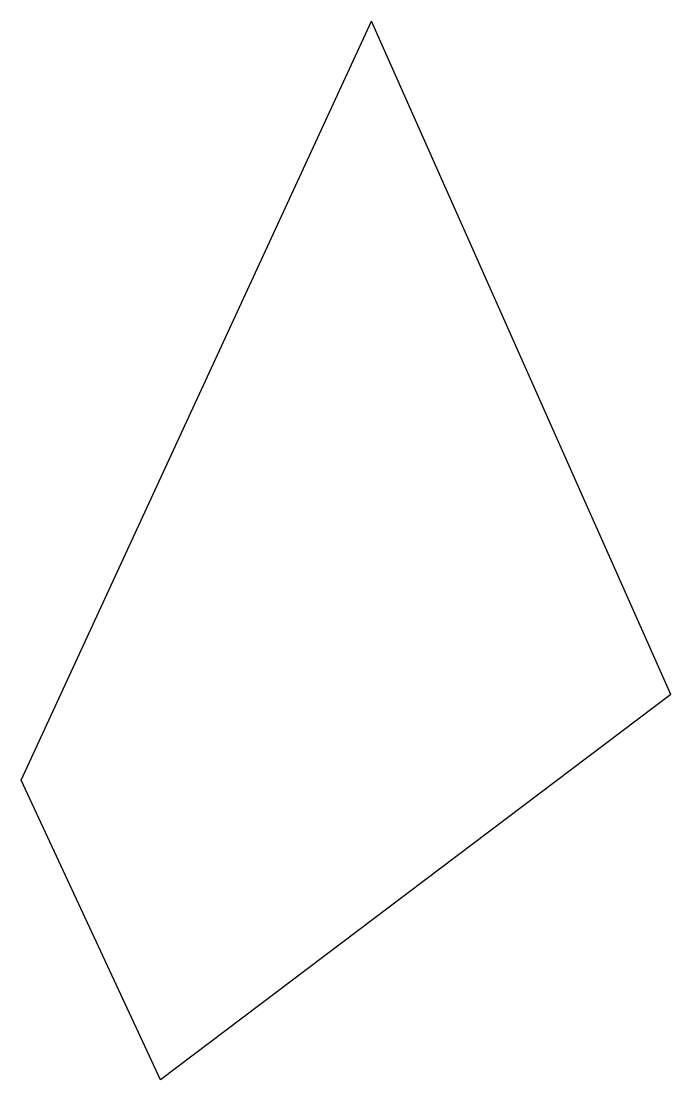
# Model space of a CAD drawing. Header units: millimetres. Extents: x 39.8 to 51.2, y 8.8 to 27.3.
import ezdxf

# ---------------------------------------------------------------- set-up
doc = ezdxf.new("R2010")
doc.units = ezdxf.units.MM
doc.layers.add('Corte exterior', color=1, linetype='Continuous', true_color=0xff0000)
doc.layers.add('grabado linea medio', color=3, linetype='Continuous', true_color=0x00ff00)

msp = doc.modelspace()

# ---------------------------------------------------------------- linework, layer by layer
at = {"layer": 'Corte exterior'}
for p, q in [((51.161, 15.556), (45.939, 27.305)), ((42.26, 8.832), (39.832, 14.061))]:
    msp.add_line(p, q, dxfattribs=at)
at = {"layer": 'grabado linea medio'}
for p, q in [((39.832, 14.061), (45.939, 27.305)), ((51.161, 15.556), (42.26, 8.832))]:
    msp.add_line(p, q, dxfattribs=at)

doc.saveas('drawing.dxf')
